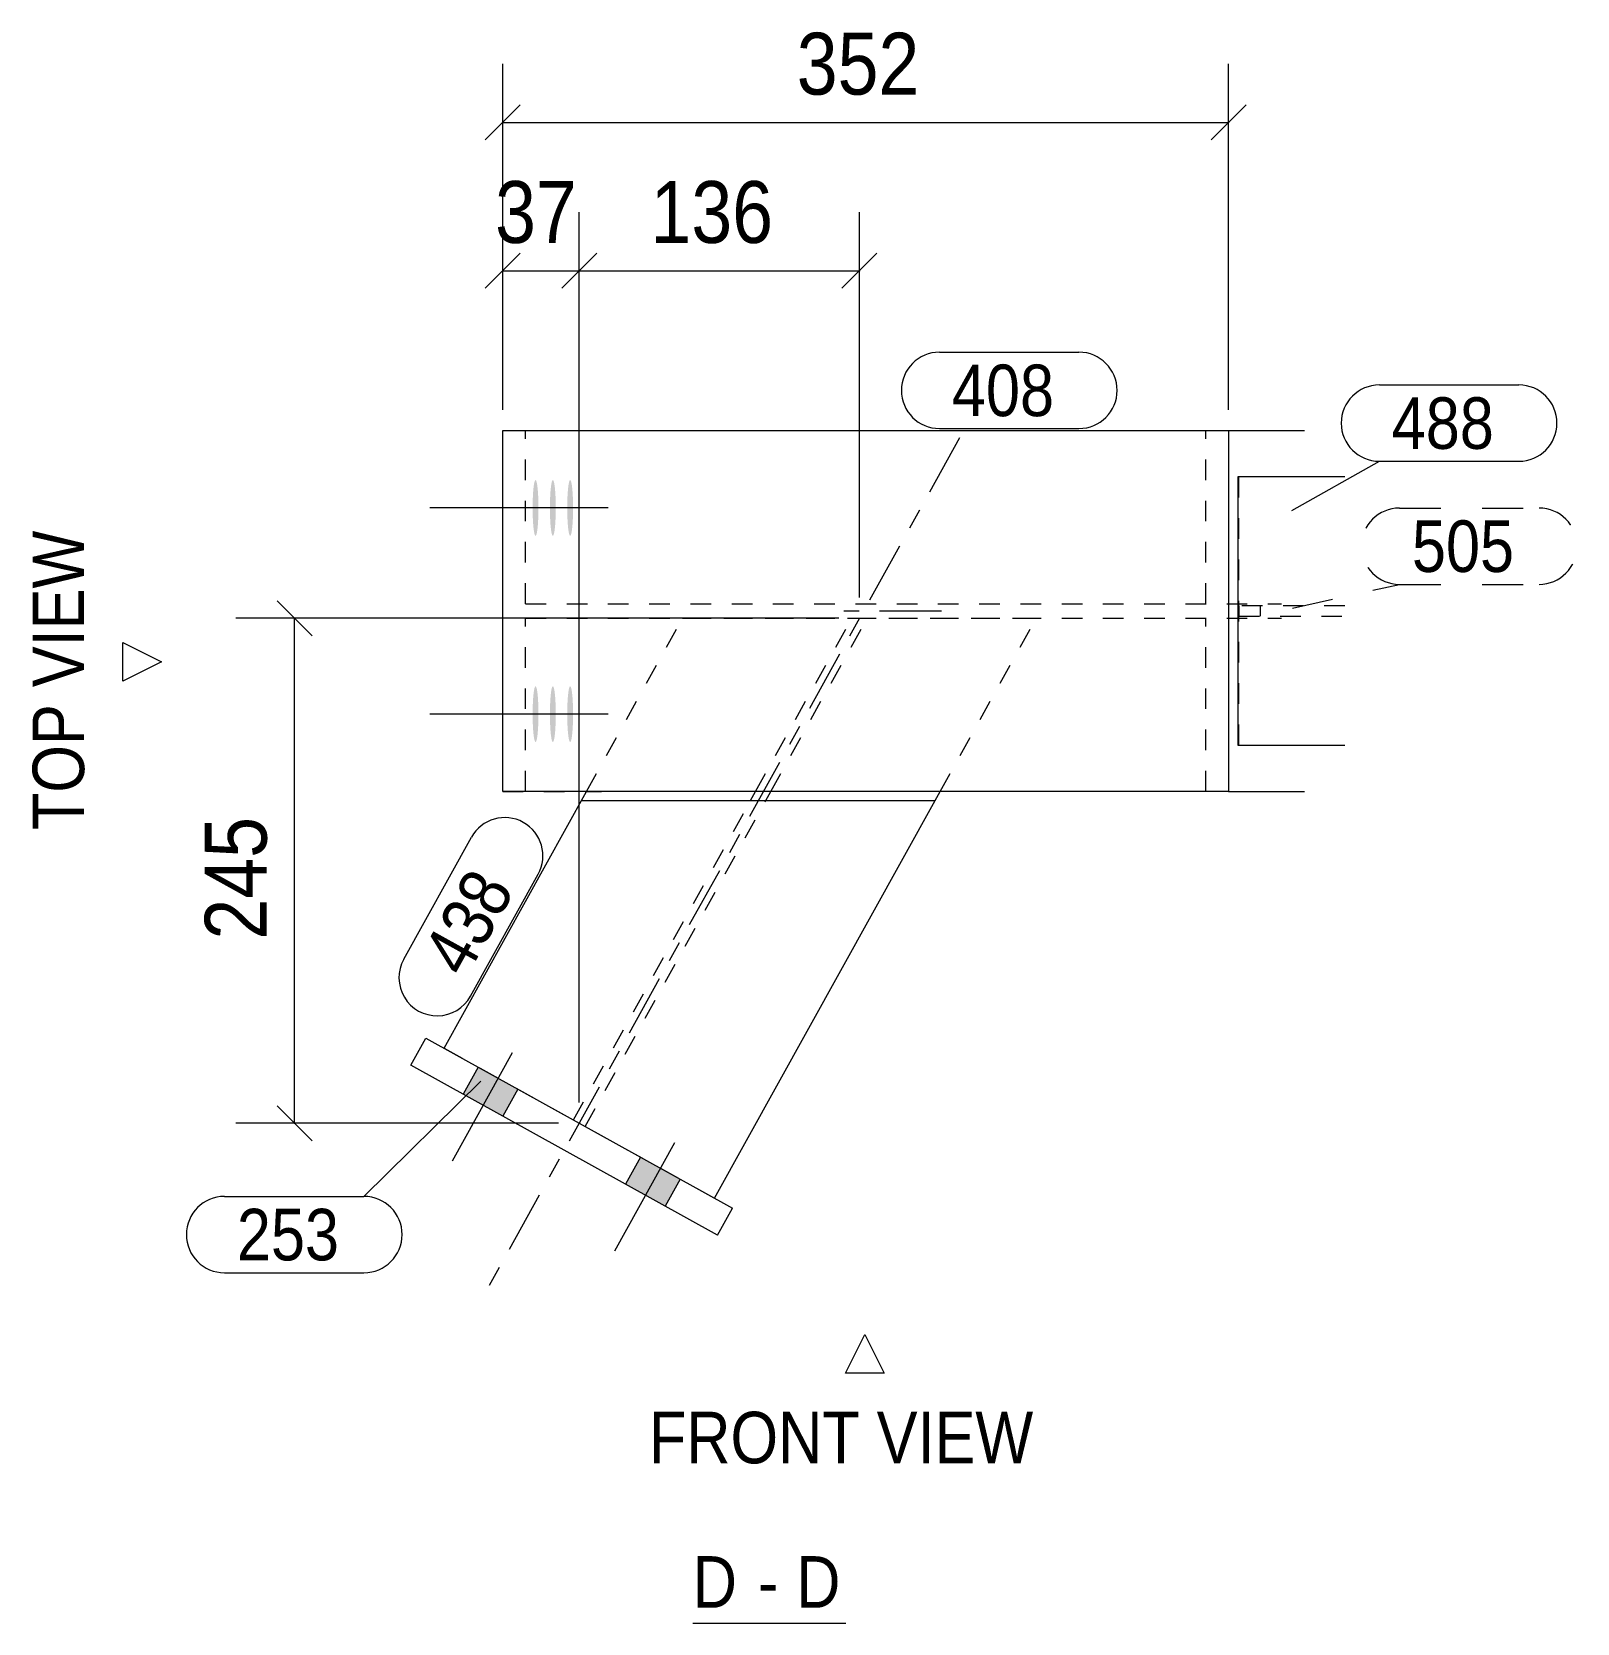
# Model space of a CAD drawing. Header units: millimetres. Extents: x 2 to 579, y 1 to 405.
# Drawn here: x 359.9 to 434.8, y 76.5 to 153.7 of the extents above; entities that cross this region are included whole.
import ezdxf

# ---------------------------------------------------------------- set-up
doc = ezdxf.new("R2010")
doc.units = ezdxf.units.MM
for name, pattern in [('XKITLINE00', [0]), ('XKITLINE01', [4, 1, -1, 1, -1]), ('XKITLINE02', [4, 2, -2]), ('XKITLINE03', [6, 3, -1, 1, -1])]:
    doc.linetypes.add(name, pattern=pattern)
for name, color, linetype, lineweight in [('Bolt', 3, 'Continuous', 0), ('Dimensions', 7, 'Continuous', 0), ('OtherObjectType', 7, 'Continuous', 0), ('Part', 2, 'Continuous', 0), ('PartMark', 7, 'Continuous', 0)]:
    doc.layers.add(name, color=color, linetype=linetype, lineweight=lineweight)
doc.styles.add('ARIAL', font='ARIAL.TTF')

# ---------------------------------------------------------------- blocks, each defined once
blk = doc.blocks.new('*A56')
at = {"layer": 'Bolt'}
for points in [[(384.164, 130.658), (384.165, 130.691), (384.165, 130.724), (384.165, 130.757), (384.165, 130.79), (384.166, 130.823), (384.166, 130.855), (384.167, 130.888), (384.168, 130.92), (384.169, 130.953), (384.17, 130.985), (384.17, 131.016), (384.172, 131.048), (384.173, 131.079), (384.174, 131.11), (384.175, 131.141), (384.177, 131.172), (384.178, 131.202), (384.18, 131.232), (384.181, 131.261), (384.183, 131.29), (384.185, 131.319), (384.186, 131.347), (384.188, 131.375), (384.19, 131.402), (384.192, 131.429), (384.194, 131.455), (384.197, 131.481), (384.199, 131.506), (384.201, 131.531), (384.203, 131.555), (384.206, 131.579), (384.208, 131.602), (384.211, 131.625), (384.214, 131.647), (384.216, 131.668), (384.219, 131.689), (384.222, 131.709), (384.224, 131.728), (384.227, 131.747), (384.23, 131.765), (384.233, 131.783), (384.236, 131.799), (384.239, 131.815), (384.242, 131.83), (384.245, 131.845), (384.249, 131.859), (384.252, 131.872), (384.255, 131.884), (384.258, 131.896), (384.262, 131.906), (384.265, 131.916), (384.268, 131.926), (384.272, 131.934), (384.275, 131.942), (384.278, 131.949), (384.282, 131.955), (384.285, 131.96), (384.289, 131.964), (384.292, 131.968), (384.296, 131.971), (384.299, 131.973), (384.303, 131.974), (384.306, 131.975), (384.309, 131.974), (384.313, 131.973), (384.316, 131.971), (384.32, 131.968), (384.323, 131.964), (384.327, 131.96), (384.33, 131.955), (384.334, 131.949), (384.337, 131.942), (384.34, 131.934), (384.344, 131.926), (384.347, 131.916), (384.35, 131.906), (384.354, 131.896), (384.357, 131.884), (384.36, 131.872), (384.363, 131.859), (384.367, 131.845), (384.37, 131.83), (384.373, 131.815), (384.376, 131.799), (384.379, 131.783), (384.382, 131.765), (384.385, 131.747), (384.388, 131.728), (384.39, 131.709), (384.393, 131.689), (384.396, 131.668), (384.398, 131.647), (384.401, 131.625), (384.404, 131.602), (384.406, 131.579), (384.409, 131.555), (384.411, 131.531), (384.413, 131.506), (384.415, 131.481), (384.418, 131.455), (384.42, 131.429), (384.422, 131.402), (384.424, 131.375), (384.426, 131.347), (384.427, 131.319), (384.429, 131.29), (384.431, 131.261), (384.432, 131.232), (384.434, 131.202), (384.435, 131.172), (384.437, 131.141), (384.438, 131.11), (384.439, 131.079), (384.44, 131.048), (384.442, 131.016), (384.442, 130.985), (384.443, 130.953), (384.444, 130.92), (384.445, 130.888), (384.446, 130.855), (384.446, 130.823), (384.447, 130.79), (384.447, 130.757), (384.447, 130.724), (384.447, 130.691), (384.448, 130.658), (384.448, 130.625), (384.448, 130.591), (384.447, 130.558), (384.447, 130.525), (384.447, 130.492), (384.447, 130.459), (384.446, 130.427), (384.446, 130.394), (384.445, 130.361), (384.444, 130.329), (384.443, 130.297), (384.442, 130.265), (384.442, 130.233), (384.44, 130.201), (384.439, 130.17), (384.438, 130.139), (384.437, 130.108), (384.435, 130.078), (384.434, 130.047), (384.432, 130.018), (384.431, 129.988), (384.429, 129.959), (384.427, 129.931), (384.426, 129.902), (384.424, 129.875), (384.422, 129.847), (384.42, 129.82), (384.418, 129.794), (384.415, 129.768), (384.413, 129.743), (384.411, 129.718), (384.409, 129.694), (384.406, 129.67), (384.404, 129.647), (384.401, 129.624), (384.398, 129.602), (384.396, 129.581), (384.393, 129.56), (384.39, 129.54), (384.388, 129.521), (384.385, 129.502), (384.382, 129.484), (384.379, 129.467), (384.376, 129.45), (384.373, 129.434), (384.37, 129.419), (384.367, 129.404), (384.363, 129.39), (384.36, 129.377), (384.357, 129.365), (384.354, 129.354), (384.35, 129.343), (384.347, 129.333), (384.344, 129.323), (384.34, 129.315), (384.337, 129.307), (384.334, 129.301), (384.33, 129.294), (384.327, 129.289), (384.323, 129.285), (384.32, 129.281), (384.316, 129.278), (384.313, 129.276), (384.309, 129.275), (384.306, 129.275), (384.303, 129.275), (384.299, 129.276), (384.296, 129.278), (384.292, 129.281), (384.289, 129.285), (384.285, 129.289), (384.282, 129.294), (384.278, 129.301), (384.275, 129.307), (384.272, 129.315), (384.268, 129.323), (384.265, 129.333), (384.262, 129.343), (384.258, 129.354), (384.255, 129.365), (384.252, 129.377), (384.249, 129.39), (384.245, 129.404), (384.242, 129.419), (384.239, 129.434), (384.236, 129.45), (384.233, 129.467), (384.23, 129.484), (384.227, 129.502), (384.224, 129.521), (384.222, 129.54), (384.219, 129.56), (384.216, 129.581), (384.214, 129.602), (384.211, 129.624), (384.208, 129.647), (384.206, 129.67), (384.203, 129.694), (384.201, 129.718), (384.199, 129.743), (384.197, 129.768), (384.194, 129.794), (384.192, 129.82), (384.19, 129.847), (384.188, 129.875), (384.186, 129.902), (384.185, 129.931), (384.183, 129.959), (384.181, 129.988), (384.18, 130.018), (384.178, 130.047), (384.177, 130.078), (384.175, 130.108), (384.174, 130.139), (384.173, 130.17), (384.172, 130.201), (384.17, 130.233), (384.17, 130.265), (384.169, 130.297), (384.168, 130.329), (384.167, 130.361), (384.166, 130.394), (384.166, 130.427), (384.165, 130.459), (384.165, 130.492), (384.165, 130.525), (384.165, 130.558), (384.164, 130.591), (384.164, 130.625)], [(385.004, 130.658), (385.004, 130.691), (385.004, 130.724), (385.004, 130.757), (385.005, 130.79), (385.005, 130.823), (385.006, 130.855), (385.006, 130.888), (385.007, 130.92), (385.008, 130.953), (385.009, 130.985), (385.01, 131.016), (385.011, 131.048), (385.012, 131.079), (385.013, 131.11), (385.014, 131.141), (385.016, 131.172), (385.017, 131.202), (385.019, 131.232), (385.02, 131.261), (385.022, 131.29), (385.024, 131.319), (385.026, 131.347), (385.027, 131.375), (385.029, 131.402), (385.031, 131.429), (385.034, 131.455), (385.036, 131.481), (385.038, 131.506), (385.04, 131.531), (385.043, 131.555), (385.045, 131.579), (385.048, 131.602), (385.05, 131.625), (385.053, 131.647), (385.055, 131.668), (385.058, 131.689), (385.061, 131.709), (385.064, 131.728), (385.066, 131.747), (385.069, 131.765), (385.072, 131.783), (385.075, 131.799), (385.078, 131.815), (385.081, 131.83), (385.085, 131.845), (385.088, 131.859), (385.091, 131.872), (385.094, 131.884), (385.097, 131.896), (385.101, 131.906), (385.104, 131.916), (385.107, 131.926), (385.111, 131.934), (385.114, 131.942), (385.118, 131.949), (385.121, 131.955), (385.124, 131.96), (385.128, 131.964), (385.131, 131.968), (385.135, 131.971), (385.138, 131.973), (385.142, 131.974), (385.145, 131.975), (385.149, 131.974), (385.152, 131.973), (385.156, 131.971), (385.159, 131.968), (385.162, 131.964), (385.166, 131.96), (385.169, 131.955), (385.173, 131.949), (385.176, 131.942), (385.18, 131.934), (385.183, 131.926), (385.186, 131.916), (385.19, 131.906), (385.193, 131.896), (385.196, 131.884), (385.199, 131.872), (385.203, 131.859), (385.206, 131.845), (385.209, 131.83), (385.212, 131.815), (385.215, 131.799), (385.218, 131.783), (385.221, 131.765), (385.224, 131.747), (385.227, 131.728), (385.23, 131.709), (385.232, 131.689), (385.235, 131.668), (385.238, 131.647), (385.24, 131.625), (385.243, 131.602), (385.245, 131.579), (385.248, 131.555), (385.25, 131.531), (385.252, 131.506), (385.255, 131.481), (385.257, 131.455), (385.259, 131.429), (385.261, 131.402), (385.263, 131.375), (385.265, 131.347), (385.267, 131.319), (385.268, 131.29), (385.27, 131.261), (385.272, 131.232), (385.273, 131.202), (385.275, 131.172), (385.276, 131.141), (385.277, 131.11), (385.278, 131.079), (385.28, 131.048), (385.281, 131.016), (385.282, 130.985), (385.283, 130.953), (385.283, 130.92), (385.284, 130.888), (385.285, 130.855), (385.285, 130.823), (385.286, 130.79), (385.286, 130.757), (385.286, 130.724), (385.287, 130.691), (385.287, 130.658), (385.287, 130.625), (385.287, 130.591), (385.287, 130.558), (385.286, 130.525), (385.286, 130.492), (385.286, 130.459), (385.285, 130.427), (385.285, 130.394), (385.284, 130.361), (385.283, 130.329), (385.283, 130.297), (385.282, 130.265), (385.281, 130.233), (385.28, 130.201), (385.278, 130.17), (385.277, 130.139), (385.276, 130.108), (385.275, 130.078), (385.273, 130.047), (385.272, 130.018), (385.27, 129.988), (385.268, 129.959), (385.267, 129.931), (385.265, 129.902), (385.263, 129.875), (385.261, 129.847), (385.259, 129.82), (385.257, 129.794), (385.255, 129.768), (385.252, 129.743), (385.25, 129.718), (385.248, 129.694), (385.245, 129.67), (385.243, 129.647), (385.24, 129.624), (385.238, 129.602), (385.235, 129.581), (385.232, 129.56), (385.23, 129.54), (385.227, 129.521), (385.224, 129.502), (385.221, 129.484), (385.218, 129.467), (385.215, 129.45), (385.212, 129.434), (385.209, 129.419), (385.206, 129.404), (385.203, 129.39), (385.199, 129.377), (385.196, 129.365), (385.193, 129.354), (385.19, 129.343), (385.186, 129.333), (385.183, 129.323), (385.18, 129.315), (385.176, 129.307), (385.173, 129.301), (385.169, 129.294), (385.166, 129.289), (385.162, 129.285), (385.159, 129.281), (385.156, 129.278), (385.152, 129.276), (385.149, 129.275), (385.145, 129.275), (385.142, 129.275), (385.138, 129.276), (385.135, 129.278), (385.131, 129.281), (385.128, 129.285), (385.124, 129.289), (385.121, 129.294), (385.118, 129.301), (385.114, 129.307), (385.111, 129.315), (385.107, 129.323), (385.104, 129.333), (385.101, 129.343), (385.097, 129.354), (385.094, 129.365), (385.091, 129.377), (385.088, 129.39), (385.085, 129.404), (385.081, 129.419), (385.078, 129.434), (385.075, 129.45), (385.072, 129.467), (385.069, 129.484), (385.066, 129.502), (385.064, 129.521), (385.061, 129.54), (385.058, 129.56), (385.055, 129.581), (385.053, 129.602), (385.05, 129.624), (385.048, 129.647), (385.045, 129.67), (385.043, 129.694), (385.04, 129.718), (385.038, 129.743), (385.036, 129.768), (385.034, 129.794), (385.031, 129.82), (385.029, 129.847), (385.027, 129.875), (385.026, 129.902), (385.024, 129.931), (385.022, 129.959), (385.02, 129.988), (385.019, 130.018), (385.017, 130.047), (385.016, 130.078), (385.014, 130.108), (385.013, 130.139), (385.012, 130.17), (385.011, 130.201), (385.01, 130.233), (385.009, 130.265), (385.008, 130.297), (385.007, 130.329), (385.006, 130.361), (385.006, 130.394), (385.005, 130.427), (385.005, 130.459), (385.004, 130.492), (385.004, 130.525), (385.004, 130.558), (385.004, 130.591), (385.004, 130.625)], [(385.843, 130.658), (385.843, 130.691), (385.843, 130.724), (385.843, 130.757), (385.844, 130.79), (385.844, 130.823), (385.845, 130.855), (385.845, 130.888), (385.846, 130.92), (385.847, 130.953), (385.848, 130.985), (385.849, 131.016), (385.85, 131.048), (385.851, 131.079), (385.852, 131.11), (385.853, 131.141), (385.855, 131.172), (385.856, 131.202), (385.858, 131.232), (385.859, 131.261), (385.861, 131.29), (385.863, 131.319), (385.865, 131.347), (385.867, 131.375), (385.869, 131.402), (385.871, 131.429), (385.873, 131.455), (385.875, 131.481), (385.877, 131.506), (385.879, 131.531), (385.882, 131.555), (385.884, 131.579), (385.887, 131.602), (385.889, 131.625), (385.892, 131.647), (385.894, 131.668), (385.897, 131.689), (385.9, 131.709), (385.903, 131.728), (385.906, 131.747), (385.909, 131.765), (385.912, 131.783), (385.915, 131.799), (385.918, 131.815), (385.921, 131.83), (385.924, 131.845), (385.927, 131.859), (385.93, 131.872), (385.933, 131.884), (385.937, 131.896), (385.94, 131.906), (385.943, 131.916), (385.947, 131.926), (385.95, 131.934), (385.953, 131.942), (385.957, 131.949), (385.96, 131.955), (385.964, 131.96), (385.967, 131.964), (385.97, 131.968), (385.974, 131.971), (385.977, 131.973), (385.981, 131.974), (385.984, 131.975), (385.988, 131.974), (385.991, 131.973), (385.995, 131.971), (385.998, 131.968), (386.002, 131.964), (386.005, 131.96), (386.009, 131.955), (386.012, 131.949), (386.015, 131.942), (386.019, 131.934), (386.022, 131.926), (386.025, 131.916), (386.029, 131.906), (386.032, 131.896), (386.035, 131.884), (386.039, 131.872), (386.042, 131.859), (386.045, 131.845), (386.048, 131.83), (386.051, 131.815), (386.054, 131.799), (386.057, 131.783), (386.06, 131.765), (386.063, 131.747), (386.066, 131.728), (386.069, 131.709), (386.071, 131.689), (386.074, 131.668), (386.077, 131.647), (386.079, 131.625), (386.082, 131.602), (386.084, 131.579), (386.087, 131.555), (386.089, 131.531), (386.092, 131.506), (386.094, 131.481), (386.096, 131.455), (386.098, 131.429), (386.1, 131.402), (386.102, 131.375), (386.104, 131.347), (386.106, 131.319), (386.108, 131.29), (386.109, 131.261), (386.111, 131.232), (386.112, 131.202), (386.114, 131.172), (386.115, 131.141), (386.116, 131.11), (386.118, 131.079), (386.119, 131.048), (386.12, 131.016), (386.121, 130.985), (386.122, 130.953), (386.122, 130.92), (386.123, 130.888), (386.124, 130.855), (386.124, 130.823), (386.125, 130.79), (386.125, 130.757), (386.126, 130.724), (386.126, 130.691), (386.126, 130.658), (386.126, 130.625), (386.126, 130.591), (386.126, 130.558), (386.126, 130.525), (386.125, 130.492), (386.125, 130.459), (386.124, 130.427), (386.124, 130.394), (386.123, 130.361), (386.122, 130.329), (386.122, 130.297), (386.121, 130.265), (386.12, 130.233), (386.119, 130.201), (386.118, 130.17), (386.116, 130.139), (386.115, 130.108), (386.114, 130.078), (386.112, 130.047), (386.111, 130.018), (386.109, 129.988), (386.108, 129.959), (386.106, 129.931), (386.104, 129.902), (386.102, 129.875), (386.1, 129.847), (386.098, 129.82), (386.096, 129.794), (386.094, 129.768), (386.092, 129.743), (386.089, 129.718), (386.087, 129.694), (386.084, 129.67), (386.082, 129.647), (386.079, 129.624), (386.077, 129.602), (386.074, 129.581), (386.071, 129.56), (386.069, 129.54), (386.066, 129.521), (386.063, 129.502), (386.06, 129.484), (386.057, 129.467), (386.054, 129.45), (386.051, 129.434), (386.048, 129.419), (386.045, 129.404), (386.042, 129.39), (386.039, 129.377), (386.035, 129.365), (386.032, 129.354), (386.029, 129.343), (386.025, 129.333), (386.022, 129.323), (386.019, 129.315), (386.015, 129.307), (386.012, 129.301), (386.009, 129.294), (386.005, 129.289), (386.002, 129.285), (385.998, 129.281), (385.995, 129.278), (385.991, 129.276), (385.988, 129.275), (385.984, 129.275), (385.981, 129.275), (385.977, 129.276), (385.974, 129.278), (385.97, 129.281), (385.967, 129.285), (385.964, 129.289), (385.96, 129.294), (385.957, 129.301), (385.953, 129.307), (385.95, 129.315), (385.947, 129.323), (385.943, 129.333), (385.94, 129.343), (385.937, 129.354), (385.933, 129.365), (385.93, 129.377), (385.927, 129.39), (385.924, 129.404), (385.921, 129.419), (385.918, 129.434), (385.915, 129.45), (385.912, 129.467), (385.909, 129.484), (385.906, 129.502), (385.903, 129.521), (385.9, 129.54), (385.897, 129.56), (385.894, 129.581), (385.892, 129.602), (385.889, 129.624), (385.887, 129.647), (385.884, 129.67), (385.882, 129.694), (385.879, 129.718), (385.877, 129.743), (385.875, 129.768), (385.873, 129.794), (385.871, 129.82), (385.869, 129.847), (385.867, 129.875), (385.865, 129.902), (385.863, 129.931), (385.861, 129.959), (385.859, 129.988), (385.858, 130.018), (385.856, 130.047), (385.855, 130.078), (385.853, 130.108), (385.852, 130.139), (385.851, 130.17), (385.85, 130.201), (385.849, 130.233), (385.848, 130.265), (385.847, 130.297), (385.846, 130.329), (385.845, 130.361), (385.845, 130.394), (385.844, 130.427), (385.844, 130.459), (385.843, 130.492), (385.843, 130.525), (385.843, 130.558), (385.843, 130.591), (385.843, 130.625)], [(384.164, 120.658), (384.165, 120.691), (384.165, 120.724), (384.165, 120.757), (384.165, 120.79), (384.166, 120.823), (384.166, 120.855), (384.167, 120.888), (384.168, 120.92), (384.169, 120.953), (384.17, 120.985), (384.17, 121.016), (384.172, 121.048), (384.173, 121.079), (384.174, 121.11), (384.175, 121.141), (384.177, 121.172), (384.178, 121.202), (384.18, 121.232), (384.181, 121.261), (384.183, 121.29), (384.185, 121.319), (384.186, 121.347), (384.188, 121.375), (384.19, 121.402), (384.192, 121.429), (384.194, 121.455), (384.197, 121.481), (384.199, 121.506), (384.201, 121.531), (384.203, 121.555), (384.206, 121.579), (384.208, 121.602), (384.211, 121.625), (384.214, 121.647), (384.216, 121.668), (384.219, 121.689), (384.222, 121.709), (384.224, 121.728), (384.227, 121.747), (384.23, 121.765), (384.233, 121.783), (384.236, 121.799), (384.239, 121.815), (384.242, 121.83), (384.245, 121.845), (384.249, 121.859), (384.252, 121.872), (384.255, 121.884), (384.258, 121.896), (384.262, 121.906), (384.265, 121.916), (384.268, 121.926), (384.272, 121.934), (384.275, 121.942), (384.278, 121.949), (384.282, 121.955), (384.285, 121.96), (384.289, 121.964), (384.292, 121.968), (384.296, 121.971), (384.299, 121.973), (384.303, 121.974), (384.306, 121.975), (384.309, 121.974), (384.313, 121.973), (384.316, 121.971), (384.32, 121.968), (384.323, 121.964), (384.327, 121.96), (384.33, 121.955), (384.334, 121.949), (384.337, 121.942), (384.34, 121.934), (384.344, 121.926), (384.347, 121.916), (384.35, 121.906), (384.354, 121.896), (384.357, 121.884), (384.36, 121.872), (384.363, 121.859), (384.367, 121.845), (384.37, 121.83), (384.373, 121.815), (384.376, 121.799), (384.379, 121.783), (384.382, 121.765), (384.385, 121.747), (384.388, 121.728), (384.39, 121.709), (384.393, 121.689), (384.396, 121.668), (384.398, 121.647), (384.401, 121.625), (384.404, 121.602), (384.406, 121.579), (384.409, 121.555), (384.411, 121.531), (384.413, 121.506), (384.415, 121.481), (384.418, 121.455), (384.42, 121.429), (384.422, 121.402), (384.424, 121.375), (384.426, 121.347), (384.427, 121.319), (384.429, 121.29), (384.431, 121.261), (384.432, 121.232), (384.434, 121.202), (384.435, 121.172), (384.437, 121.141), (384.438, 121.11), (384.439, 121.079), (384.44, 121.048), (384.442, 121.016), (384.442, 120.985), (384.443, 120.953), (384.444, 120.92), (384.445, 120.888), (384.446, 120.855), (384.446, 120.823), (384.447, 120.79), (384.447, 120.757), (384.447, 120.724), (384.447, 120.691), (384.448, 120.658), (384.448, 120.625), (384.448, 120.591), (384.447, 120.558), (384.447, 120.525), (384.447, 120.492), (384.447, 120.459), (384.446, 120.427), (384.446, 120.394), (384.445, 120.361), (384.444, 120.329), (384.443, 120.297), (384.442, 120.265), (384.442, 120.233), (384.44, 120.201), (384.439, 120.17), (384.438, 120.139), (384.437, 120.108), (384.435, 120.078), (384.434, 120.047), (384.432, 120.018), (384.431, 119.988), (384.429, 119.959), (384.427, 119.931), (384.426, 119.902), (384.424, 119.875), (384.422, 119.847), (384.42, 119.82), (384.418, 119.794), (384.415, 119.768), (384.413, 119.743), (384.411, 119.718), (384.409, 119.694), (384.406, 119.67), (384.404, 119.647), (384.401, 119.624), (384.398, 119.602), (384.396, 119.581), (384.393, 119.56), (384.39, 119.54), (384.388, 119.521), (384.385, 119.502), (384.382, 119.484), (384.379, 119.467), (384.376, 119.45), (384.373, 119.434), (384.37, 119.419), (384.367, 119.404), (384.363, 119.39), (384.36, 119.377), (384.357, 119.365), (384.354, 119.354), (384.35, 119.343), (384.347, 119.333), (384.344, 119.323), (384.34, 119.315), (384.337, 119.307), (384.334, 119.301), (384.33, 119.294), (384.327, 119.289), (384.323, 119.285), (384.32, 119.281), (384.316, 119.278), (384.313, 119.276), (384.309, 119.275), (384.306, 119.275), (384.303, 119.275), (384.299, 119.276), (384.296, 119.278), (384.292, 119.281), (384.289, 119.285), (384.285, 119.289), (384.282, 119.294), (384.278, 119.301), (384.275, 119.307), (384.272, 119.315), (384.268, 119.323), (384.265, 119.333), (384.262, 119.343), (384.258, 119.354), (384.255, 119.365), (384.252, 119.377), (384.249, 119.39), (384.245, 119.404), (384.242, 119.419), (384.239, 119.434), (384.236, 119.45), (384.233, 119.467), (384.23, 119.484), (384.227, 119.502), (384.224, 119.521), (384.222, 119.54), (384.219, 119.56), (384.216, 119.581), (384.214, 119.602), (384.211, 119.624), (384.208, 119.647), (384.206, 119.67), (384.203, 119.694), (384.201, 119.718), (384.199, 119.743), (384.197, 119.768), (384.194, 119.794), (384.192, 119.82), (384.19, 119.847), (384.188, 119.875), (384.186, 119.902), (384.185, 119.931), (384.183, 119.959), (384.181, 119.988), (384.18, 120.018), (384.178, 120.047), (384.177, 120.078), (384.175, 120.108), (384.174, 120.139), (384.173, 120.17), (384.172, 120.201), (384.17, 120.233), (384.17, 120.265), (384.169, 120.297), (384.168, 120.329), (384.167, 120.361), (384.166, 120.394), (384.166, 120.427), (384.165, 120.459), (384.165, 120.492), (384.165, 120.525), (384.165, 120.558), (384.164, 120.591), (384.164, 120.625)], [(385.004, 120.658), (385.004, 120.691), (385.004, 120.724), (385.004, 120.757), (385.005, 120.79), (385.005, 120.823), (385.006, 120.855), (385.006, 120.888), (385.007, 120.92), (385.008, 120.953), (385.009, 120.985), (385.01, 121.016), (385.011, 121.048), (385.012, 121.079), (385.013, 121.11), (385.014, 121.141), (385.016, 121.172), (385.017, 121.202), (385.019, 121.232), (385.02, 121.261), (385.022, 121.29), (385.024, 121.319), (385.026, 121.347), (385.027, 121.375), (385.029, 121.402), (385.031, 121.429), (385.034, 121.455), (385.036, 121.481), (385.038, 121.506), (385.04, 121.531), (385.043, 121.555), (385.045, 121.579), (385.048, 121.602), (385.05, 121.625), (385.053, 121.647), (385.055, 121.668), (385.058, 121.689), (385.061, 121.709), (385.064, 121.728), (385.066, 121.747), (385.069, 121.765), (385.072, 121.783), (385.075, 121.799), (385.078, 121.815), (385.081, 121.83), (385.085, 121.845), (385.088, 121.859), (385.091, 121.872), (385.094, 121.884), (385.097, 121.896), (385.101, 121.906), (385.104, 121.916), (385.107, 121.926), (385.111, 121.934), (385.114, 121.942), (385.118, 121.949), (385.121, 121.955), (385.124, 121.96), (385.128, 121.964), (385.131, 121.968), (385.135, 121.971), (385.138, 121.973), (385.142, 121.974), (385.145, 121.975), (385.149, 121.974), (385.152, 121.973), (385.156, 121.971), (385.159, 121.968), (385.162, 121.964), (385.166, 121.96), (385.169, 121.955), (385.173, 121.949), (385.176, 121.942), (385.18, 121.934), (385.183, 121.926), (385.186, 121.916), (385.19, 121.906), (385.193, 121.896), (385.196, 121.884), (385.199, 121.872), (385.203, 121.859), (385.206, 121.845), (385.209, 121.83), (385.212, 121.815), (385.215, 121.799), (385.218, 121.783), (385.221, 121.765), (385.224, 121.747), (385.227, 121.728), (385.23, 121.709), (385.232, 121.689), (385.235, 121.668), (385.238, 121.647), (385.24, 121.625), (385.243, 121.602), (385.245, 121.579), (385.248, 121.555), (385.25, 121.531), (385.252, 121.506), (385.255, 121.481), (385.257, 121.455), (385.259, 121.429), (385.261, 121.402), (385.263, 121.375), (385.265, 121.347), (385.267, 121.319), (385.268, 121.29), (385.27, 121.261), (385.272, 121.232), (385.273, 121.202), (385.275, 121.172), (385.276, 121.141), (385.277, 121.11), (385.278, 121.079), (385.28, 121.048), (385.281, 121.016), (385.282, 120.985), (385.283, 120.953), (385.283, 120.92), (385.284, 120.888), (385.285, 120.855), (385.285, 120.823), (385.286, 120.79), (385.286, 120.757), (385.286, 120.724), (385.287, 120.691), (385.287, 120.658), (385.287, 120.625), (385.287, 120.591), (385.287, 120.558), (385.286, 120.525), (385.286, 120.492), (385.286, 120.459), (385.285, 120.427), (385.285, 120.394), (385.284, 120.361), (385.283, 120.329), (385.283, 120.297), (385.282, 120.265), (385.281, 120.233), (385.28, 120.201), (385.278, 120.17), (385.277, 120.139), (385.276, 120.108), (385.275, 120.078), (385.273, 120.047), (385.272, 120.018), (385.27, 119.988), (385.268, 119.959), (385.267, 119.931), (385.265, 119.902), (385.263, 119.875), (385.261, 119.847), (385.259, 119.82), (385.257, 119.794), (385.255, 119.768), (385.252, 119.743), (385.25, 119.718), (385.248, 119.694), (385.245, 119.67), (385.243, 119.647), (385.24, 119.624), (385.238, 119.602), (385.235, 119.581), (385.232, 119.56), (385.23, 119.54), (385.227, 119.521), (385.224, 119.502), (385.221, 119.484), (385.218, 119.467), (385.215, 119.45), (385.212, 119.434), (385.209, 119.419), (385.206, 119.404), (385.203, 119.39), (385.199, 119.377), (385.196, 119.365), (385.193, 119.354), (385.19, 119.343), (385.186, 119.333), (385.183, 119.323), (385.18, 119.315), (385.176, 119.307), (385.173, 119.301), (385.169, 119.294), (385.166, 119.289), (385.162, 119.285), (385.159, 119.281), (385.156, 119.278), (385.152, 119.276), (385.149, 119.275), (385.145, 119.275), (385.142, 119.275), (385.138, 119.276), (385.135, 119.278), (385.131, 119.281), (385.128, 119.285), (385.124, 119.289), (385.121, 119.294), (385.118, 119.301), (385.114, 119.307), (385.111, 119.315), (385.107, 119.323), (385.104, 119.333), (385.101, 119.343), (385.097, 119.354), (385.094, 119.365), (385.091, 119.377), (385.088, 119.39), (385.085, 119.404), (385.081, 119.419), (385.078, 119.434), (385.075, 119.45), (385.072, 119.467), (385.069, 119.484), (385.066, 119.502), (385.064, 119.521), (385.061, 119.54), (385.058, 119.56), (385.055, 119.581), (385.053, 119.602), (385.05, 119.624), (385.048, 119.647), (385.045, 119.67), (385.043, 119.694), (385.04, 119.718), (385.038, 119.743), (385.036, 119.768), (385.034, 119.794), (385.031, 119.82), (385.029, 119.847), (385.027, 119.875), (385.026, 119.902), (385.024, 119.931), (385.022, 119.959), (385.02, 119.988), (385.019, 120.018), (385.017, 120.047), (385.016, 120.078), (385.014, 120.108), (385.013, 120.139), (385.012, 120.17), (385.011, 120.201), (385.01, 120.233), (385.009, 120.265), (385.008, 120.297), (385.007, 120.329), (385.006, 120.361), (385.006, 120.394), (385.005, 120.427), (385.005, 120.459), (385.004, 120.492), (385.004, 120.525), (385.004, 120.558), (385.004, 120.591), (385.004, 120.625)], [(385.843, 120.658), (385.843, 120.691), (385.843, 120.724), (385.843, 120.757), (385.844, 120.79), (385.844, 120.823), (385.845, 120.855), (385.845, 120.888), (385.846, 120.92), (385.847, 120.953), (385.848, 120.985), (385.849, 121.016), (385.85, 121.048), (385.851, 121.079), (385.852, 121.11), (385.853, 121.141), (385.855, 121.172), (385.856, 121.202), (385.858, 121.232), (385.859, 121.261), (385.861, 121.29), (385.863, 121.319), (385.865, 121.347), (385.867, 121.375), (385.869, 121.402), (385.871, 121.429), (385.873, 121.455), (385.875, 121.481), (385.877, 121.506), (385.879, 121.531), (385.882, 121.555), (385.884, 121.579), (385.887, 121.602), (385.889, 121.625), (385.892, 121.647), (385.894, 121.668), (385.897, 121.689), (385.9, 121.709), (385.903, 121.728), (385.906, 121.747), (385.909, 121.765), (385.912, 121.783), (385.915, 121.799), (385.918, 121.815), (385.921, 121.83), (385.924, 121.845), (385.927, 121.859), (385.93, 121.872), (385.933, 121.884), (385.937, 121.896), (385.94, 121.906), (385.943, 121.916), (385.947, 121.926), (385.95, 121.934), (385.953, 121.942), (385.957, 121.949), (385.96, 121.955), (385.964, 121.96), (385.967, 121.964), (385.97, 121.968), (385.974, 121.971), (385.977, 121.973), (385.981, 121.974), (385.984, 121.975), (385.988, 121.974), (385.991, 121.973), (385.995, 121.971), (385.998, 121.968), (386.002, 121.964), (386.005, 121.96), (386.009, 121.955), (386.012, 121.949), (386.015, 121.942), (386.019, 121.934), (386.022, 121.926), (386.025, 121.916), (386.029, 121.906), (386.032, 121.896), (386.035, 121.884), (386.039, 121.872), (386.042, 121.859), (386.045, 121.845), (386.048, 121.83), (386.051, 121.815), (386.054, 121.799), (386.057, 121.783), (386.06, 121.765), (386.063, 121.747), (386.066, 121.728), (386.069, 121.709), (386.071, 121.689), (386.074, 121.668), (386.077, 121.647), (386.079, 121.625), (386.082, 121.602), (386.084, 121.579), (386.087, 121.555), (386.089, 121.531), (386.092, 121.506), (386.094, 121.481), (386.096, 121.455), (386.098, 121.429), (386.1, 121.402), (386.102, 121.375), (386.104, 121.347), (386.106, 121.319), (386.108, 121.29), (386.109, 121.261), (386.111, 121.232), (386.112, 121.202), (386.114, 121.172), (386.115, 121.141), (386.116, 121.11), (386.118, 121.079), (386.119, 121.048), (386.12, 121.016), (386.121, 120.985), (386.122, 120.953), (386.122, 120.92), (386.123, 120.888), (386.124, 120.855), (386.124, 120.823), (386.125, 120.79), (386.125, 120.757), (386.126, 120.724), (386.126, 120.691), (386.126, 120.658), (386.126, 120.625), (386.126, 120.591), (386.126, 120.558), (386.126, 120.525), (386.125, 120.492), (386.125, 120.459), (386.124, 120.427), (386.124, 120.394), (386.123, 120.361), (386.122, 120.329), (386.122, 120.297), (386.121, 120.265), (386.12, 120.233), (386.119, 120.201), (386.118, 120.17), (386.116, 120.139), (386.115, 120.108), (386.114, 120.078), (386.112, 120.047), (386.111, 120.018), (386.109, 119.988), (386.108, 119.959), (386.106, 119.931), (386.104, 119.902), (386.102, 119.875), (386.1, 119.847), (386.098, 119.82), (386.096, 119.794), (386.094, 119.768), (386.092, 119.743), (386.089, 119.718), (386.087, 119.694), (386.084, 119.67), (386.082, 119.647), (386.079, 119.624), (386.077, 119.602), (386.074, 119.581), (386.071, 119.56), (386.069, 119.54), (386.066, 119.521), (386.063, 119.502), (386.06, 119.484), (386.057, 119.467), (386.054, 119.45), (386.051, 119.434), (386.048, 119.419), (386.045, 119.404), (386.042, 119.39), (386.039, 119.377), (386.035, 119.365), (386.032, 119.354), (386.029, 119.343), (386.025, 119.333), (386.022, 119.323), (386.019, 119.315), (386.015, 119.307), (386.012, 119.301), (386.009, 119.294), (386.005, 119.289), (386.002, 119.285), (385.998, 119.281), (385.995, 119.278), (385.991, 119.276), (385.988, 119.275), (385.984, 119.275), (385.981, 119.275), (385.977, 119.276), (385.974, 119.278), (385.97, 119.281), (385.967, 119.285), (385.964, 119.289), (385.96, 119.294), (385.957, 119.301), (385.953, 119.307), (385.95, 119.315), (385.947, 119.323), (385.943, 119.333), (385.94, 119.343), (385.937, 119.354), (385.933, 119.365), (385.93, 119.377), (385.927, 119.39), (385.924, 119.404), (385.921, 119.419), (385.918, 119.434), (385.915, 119.45), (385.912, 119.467), (385.909, 119.484), (385.906, 119.502), (385.903, 119.521), (385.9, 119.54), (385.897, 119.56), (385.894, 119.581), (385.892, 119.602), (385.889, 119.624), (385.887, 119.647), (385.884, 119.67), (385.882, 119.694), (385.879, 119.718), (385.877, 119.743), (385.875, 119.768), (385.873, 119.794), (385.871, 119.82), (385.869, 119.847), (385.867, 119.875), (385.865, 119.902), (385.863, 119.931), (385.861, 119.959), (385.859, 119.988), (385.858, 120.018), (385.856, 120.047), (385.855, 120.078), (385.853, 120.108), (385.852, 120.139), (385.851, 120.17), (385.85, 120.201), (385.849, 120.233), (385.848, 120.265), (385.847, 120.297), (385.846, 120.329), (385.845, 120.361), (385.845, 120.394), (385.844, 120.427), (385.844, 120.459), (385.843, 120.492), (385.843, 120.525), (385.843, 120.558), (385.843, 120.591), (385.843, 120.625)]]:
    blk.add_hatch(color=3, dxfattribs=at).paths.add_polyline_path(points, flags=17)
at = {"layer": 'Bolt', "color": 3, "linetype": 'XKITLINE00', "lineweight": 0}
for p, q in [((386.146, 130.625), (379.184, 130.625)), ((386.985, 130.625), (380.024, 130.625)), ((387.824, 130.625), (380.863, 130.625)), ((386.146, 120.625), (379.184, 120.625)), ((386.985, 120.625), (380.024, 120.625)), ((387.824, 120.625), (380.863, 120.625))]:
    blk.add_line(p, q, dxfattribs=at)
blk = doc.blocks.new('*A57')
at = {"layer": 'Bolt'}
for points in [[(380.801, 102.196), (381.529, 103.508), (383.452, 102.441), (382.724, 101.129)], [(380.801, 102.196), (381.529, 103.508), (383.452, 102.441), (382.724, 101.129)], [(380.801, 102.196), (381.529, 103.508), (383.452, 102.441), (382.724, 101.129)], [(388.671, 97.83), (389.398, 99.141), (391.322, 98.074), (390.594, 96.762)], [(388.671, 97.83), (389.398, 99.141), (391.322, 98.074), (390.594, 96.762)], [(388.671, 97.83), (389.398, 99.141), (391.322, 98.074), (390.594, 96.762)]]:
    blk.add_hatch(color=3, dxfattribs=at).paths.add_polyline_path(points, flags=17)
at = {"layer": 'Bolt', "color": 3, "linetype": 'XKITLINE00', "lineweight": 0}
for p, q in [((383.17, 104.199), (380.259, 98.952)), ((383.17, 104.199), (380.259, 98.952)), ((383.17, 104.199), (380.259, 98.952)), ((381.529, 103.508), (380.801, 102.196)), ((381.529, 103.508), (380.801, 102.196)), ((381.529, 103.508), (380.801, 102.196)), ((383.452, 102.441), (382.724, 101.129)), ((383.452, 102.441), (382.724, 101.129)), ((383.452, 102.441), (382.724, 101.129)), ((391.039, 99.832), (388.128, 94.585)), ((391.039, 99.832), (388.128, 94.585)), ((391.039, 99.832), (388.128, 94.585)), ((389.398, 99.141), (388.671, 97.83)), ((389.398, 99.141), (388.671, 97.83)), ((389.398, 99.141), (388.671, 97.83)), ((391.322, 98.074), (390.594, 96.762)), ((391.322, 98.074), (390.594, 96.762)), ((391.322, 98.074), (390.594, 96.762))]:
    blk.add_line(p, q, dxfattribs=at)
blk = doc.blocks.new('*A58')
at = {"layer": 'Part', "color": 7, "linetype": 'XKITLINE01', "lineweight": 0}
for p, q in [((382.713, 134.375), (387.499, 134.375)), ((382.713, 116.875), (382.713, 134.375)), ((383.819, 125.975), (383.819, 134.375)), ((416.801, 134.375), (417.907, 134.375)), ((416.801, 125.975), (416.801, 134.375)), ((417.907, 134.375), (417.907, 116.875)), ((383.819, 125.975), (420.481, 125.975)), ((383.819, 125.275), (420.481, 125.275)), ((383.819, 116.875), (383.819, 125.275)), ((416.801, 116.875), (416.801, 125.275)), ((382.713, 116.875), (387.499, 116.875)), ((417.907, 116.875), (416.801, 116.875))]:
    blk.add_line(p, q, dxfattribs=at)
at = {"layer": 'Part', "color": 2, "linetype": 'XKITLINE00', "lineweight": 0}
for p, q in [((417.907, 134.375), (421.587, 134.375)), ((417.907, 116.875), (421.587, 116.875))]:
    blk.add_line(p, q, dxfattribs=at)
at = {"layer": 'Part', "color": 7, "linetype": 'XKITLINE03', "lineweight": 0}
blk.add_line((403.99, 125.625), (399.261, 125.625), dxfattribs=at)
blk = doc.blocks.new('*A59')
at = {"layer": 'Part', "color": 7, "linetype": 'XKITLINE03', "lineweight": 0}
blk.add_line((404.862, 134.019), (381.574, 92.047), dxfattribs=at)
at = {"layer": 'Part', "color": 7, "linetype": 'XKITLINE01', "lineweight": 0}
for p, q in [((386.772, 116.875), (391.433, 125.275)), ((391.433, 125.275), (408.587, 125.275)), ((394.978, 116.875), (399.638, 125.275)), ((395.721, 116.875), (400.382, 125.275)), ((403.926, 116.875), (408.587, 125.275)), ((386.141, 100.949), (394.735, 116.437)), ((386.709, 100.633), (395.478, 116.437)), ((379.867, 104.43), (392.983, 97.152))]:
    blk.add_line(p, q, dxfattribs=at)
at = {"layer": 'Part', "color": 2, "linetype": 'XKITLINE00', "lineweight": 0}
for p, q in [((379.867, 104.43), (386.772, 116.875)), ((394.735, 116.437), (394.978, 116.875)), ((395.478, 116.437), (395.721, 116.875)), ((403.684, 116.437), (403.926, 116.875)), ((386.529, 116.437), (403.684, 116.437)), ((392.983, 97.152), (403.684, 116.437))]:
    blk.add_line(p, q, dxfattribs=at)
blk = doc.blocks.new('*A60')
at = {"layer": 'Part', "color": 2, "linetype": 'XKITLINE00', "lineweight": 0}
for p, q in [((378.265, 103.603), (378.993, 104.915)), ((378.993, 104.915), (393.858, 96.667)), ((393.13, 95.355), (378.265, 103.603)), ((393.13, 95.355), (393.858, 96.667))]:
    blk.add_line(p, q, dxfattribs=at)
blk = doc.blocks.new('*A61')
at = {"layer": 'Part', "color": 2, "linetype": 'XKITLINE00', "lineweight": 0}
for p, q in [((382.713, 134.375), (417.907, 134.375)), ((382.713, 116.875), (382.713, 134.375)), ((417.907, 134.375), (417.907, 116.875)), ((417.907, 116.875), (382.713, 116.875))]:
    blk.add_line(p, q, dxfattribs=at)
blk = doc.blocks.new('*A62')
at = {"layer": 'Part', "color": 7, "linetype": 'XKITLINE01', "lineweight": 0}
for p, q in [((423.551, 125.875), (418.409, 125.875)), ((418.409, 125.875), (418.409, 125.375)), ((419.458, 125.375), (419.458, 125.875)), ((418.409, 125.375), (423.551, 125.375))]:
    blk.add_line(p, q, dxfattribs=at)
blk = doc.blocks.new('*A63')
at = {"layer": 'Part', "color": 2, "linetype": 'XKITLINE00', "lineweight": 0}
for p, q in [((423.551, 132.125), (418.357, 132.125)), ((418.357, 132.125), (418.357, 119.125)), ((418.357, 119.125), (423.551, 119.125))]:
    blk.add_line(p, q, dxfattribs=at)
at = {"layer": 'Part', "color": 7, "linetype": 'XKITLINE01', "lineweight": 0}
for q in [(418.409, 132.125), (418.357, 119.125)]:
    blk.add_line((418.409, 119.125), q, dxfattribs=at)
blk = doc.blocks.new('*A175')
at = {"layer": 'Dimensions', "color": 7, "linetype": 'XKITLINE00', "lineweight": 0}
for p, q in [((371.77, 126.123), (373.467, 124.426)), ((399.01, 125.275), (369.769, 125.275)), ((372.619, 100.791), (372.619, 125.275)), ((371.77, 101.64), (373.467, 99.943)), ((385.425, 100.791), (369.769, 100.791))]:
    blk.add_line(p, q, dxfattribs=at)
at = {"layer": 'Dimensions', "color": 3}
for p in [(372.619, 125.275), (372.619, 100.791)]:
    blk.add_point(p, dxfattribs=at)
at = {"layer": 'Dimensions', "color": 3, "style": 'ARIAL', "width": 0.85}
blk.add_text('245', height=3, rotation=90.00021, dxfattribs=at).set_placement((371.269, 109.695))
blk = doc.blocks.new('*A176')
at = {"layer": 'Dimensions', "color": 7, "linetype": 'XKITLINE00', "lineweight": 0}
for p, q in [((382.713, 135.375), (382.713, 144.973)), ((386.425, 101.791), (386.425, 144.973)), ((383.561, 142.971), (381.864, 141.274)), ((387.274, 142.971), (385.577, 141.274)), ((382.713, 142.123), (386.425, 142.123))]:
    blk.add_line(p, q, dxfattribs=at)
at = {"layer": 'Dimensions', "color": 3}
for p in [(382.713, 142.123), (386.425, 142.123)]:
    blk.add_point(p, dxfattribs=at)
at = {"layer": 'Dimensions', "color": 3, "style": 'ARIAL', "width": 0.85}
blk.add_text('37', height=3, dxfattribs=at).set_placement((382.344, 143.473))
blk = doc.blocks.new('*A177')
at = {"layer": 'Dimensions', "color": 7, "linetype": 'XKITLINE00', "lineweight": 0}
for p, q in [((386.425, 101.791), (386.425, 144.973)), ((400.01, 126.275), (400.01, 144.973)), ((387.274, 142.971), (385.577, 141.274)), ((400.858, 142.971), (399.161, 141.274)), ((386.425, 142.123), (400.01, 142.123))]:
    blk.add_line(p, q, dxfattribs=at)
at = {"layer": 'Dimensions', "color": 3}
for p in [(386.425, 142.123), (400.01, 142.123)]:
    blk.add_point(p, dxfattribs=at)
at = {"layer": 'Dimensions', "color": 3, "style": 'ARIAL', "width": 0.85}
blk.add_text('136', height=3, dxfattribs=at).set_placement((389.88, 143.473))
blk = doc.blocks.new('*A178')
at = {"layer": 'Dimensions', "color": 7, "linetype": 'XKITLINE00', "lineweight": 0}
for p, q in [((382.713, 135.375), (382.713, 152.166)), ((417.907, 135.375), (417.907, 152.166)), ((383.561, 150.164), (381.864, 148.467)), ((418.755, 150.164), (417.058, 148.467)), ((382.713, 149.316), (417.907, 149.316))]:
    blk.add_line(p, q, dxfattribs=at)
at = {"layer": 'Dimensions', "color": 3}
for p in [(382.713, 149.316), (417.907, 149.316)]:
    blk.add_point(p, dxfattribs=at)
at = {"layer": 'Dimensions', "color": 3, "style": 'ARIAL', "width": 0.85}
blk.add_text('352', height=3, dxfattribs=at).set_placement((396.972, 150.666))
blk = doc.blocks.new('*A179')
at = {"layer": 'PartMark', "color": 7, "linetype": 'XKITLINE00', "lineweight": 0}
for p, q in [((377.915, 108.744), (381.196, 114.658)), ((381.151, 106.949), (384.432, 112.863))]:
    blk.add_line(p, q, dxfattribs=at)
for centre, start, end in [((382.814, 113.76), 330.97635, 150.97635), ((379.533, 107.847), 150.97635, 330.97635)]:
    blk.add_arc(centre, 1.85, start, end, dxfattribs=at)
at = {"layer": 'PartMark', "color": 3, "style": 'ARIAL', "width": 0.85}
blk.add_text('438', height=2.5, rotation=60.97417, dxfattribs=at).set_placement((380.917, 107.765))
blk = doc.blocks.new('*A180')
at = {"layer": 'PartMark', "color": 7, "linetype": 'XKITLINE00', "lineweight": 0}
for p, q in [((381.656, 102.825), (375.987, 97.239)), ((369.224, 97.239), (375.987, 97.239)), ((369.224, 93.539), (375.987, 93.539))]:
    blk.add_line(p, q, dxfattribs=at)
for centre, start, end in [((369.224, 95.389), 90, 270), ((375.987, 95.389), 270, 90)]:
    blk.add_arc(centre, 1.85, start, end, dxfattribs=at)
at = {"layer": 'PartMark', "color": 3, "style": 'ARIAL', "width": 0.85}
blk.add_text('253', height=2.5, dxfattribs=at).set_placement((369.824, 94.139))
blk = doc.blocks.new('*A181')
at = {"layer": 'PartMark', "color": 7, "linetype": 'XKITLINE00', "lineweight": 0}
for p, q in [((403.894, 138.175), (410.657, 138.175)), ((403.894, 134.475), (410.657, 134.475))]:
    blk.add_line(p, q, dxfattribs=at)
for centre, start, end in [((403.894, 136.325), 90, 270), ((410.657, 136.325), 270, 90)]:
    blk.add_arc(centre, 1.85, start, end, dxfattribs=at)
at = {"layer": 'PartMark', "color": 3, "style": 'ARIAL', "width": 0.85}
blk.add_text('408', height=2.5, dxfattribs=at).set_placement((404.494, 135.075))
blk = doc.blocks.new('*A182')
at = {"layer": 'PartMark', "color": 7, "linetype": 'XKITLINE02', "lineweight": 0}
for p, q in [((426.2, 130.619), (432.963, 130.619)), ((421.004, 125.769), (426.2, 126.919)), ((426.2, 126.919), (432.963, 126.919))]:
    blk.add_line(p, q, dxfattribs=at)
for centre, start, end in [((426.2, 128.769), 90, 270), ((432.963, 128.769), 270, 90)]:
    blk.add_arc(centre, 1.85, start, end, dxfattribs=at)
at = {"layer": 'PartMark', "color": 3, "style": 'ARIAL', "width": 0.85}
blk.add_text('505', height=2.5, dxfattribs=at).set_placement((426.8, 127.519))
blk = doc.blocks.new('*A183')
at = {"layer": 'PartMark', "color": 7, "linetype": 'XKITLINE00', "lineweight": 0}
for p, q in [((425.221, 136.587), (431.984, 136.587)), ((420.978, 130.495), (425.221, 132.887)), ((425.221, 132.887), (431.984, 132.887))]:
    blk.add_line(p, q, dxfattribs=at)
for centre, start, end in [((425.221, 134.737), 90, 270), ((431.984, 134.737), 270, 90)]:
    blk.add_arc(centre, 1.85, start, end, dxfattribs=at)
at = {"layer": 'PartMark', "color": 3, "style": 'ARIAL', "width": 0.85}
blk.add_text('488', height=2.5, dxfattribs=at).set_placement((425.821, 133.487))
blk = doc.blocks.new('*A184')
at = {"layer": 'OtherObjectType', "color": 7, "linetype": 'XKITLINE00', "lineweight": 0}
for p, q in [((364.294, 122.219), (364.294, 124.094)), ((364.294, 124.094), (366.169, 123.156)), ((366.169, 123.156), (364.294, 122.219)), ((366.169, 123.156), (366.169, 123.156)), ((399.328, 88.672), (400.266, 90.547)), ((400.266, 90.547), (401.203, 88.672)), ((400.266, 90.547), (400.266, 90.547)), ((401.203, 88.672), (399.328, 88.672)), ((391.929, 76.547), (399.353, 76.547))]:
    blk.add_line(p, q, dxfattribs=at)
at = {"layer": 'OtherObjectType', "color": 7, "style": 'ARIAL', "width": 0.85}
blk.add_text('TOP VIEW', height=2.5, rotation=90, dxfattribs=at).set_placement((362.419, 115.006))
for s, p in [('FRONT VIEW', (389.802, 84.297)), ('D', (391.929, 77.297)), ('D', (396.946, 77.297)), ('-', (395.086, 77.297))]:
    blk.add_text(s, height=2.5, dxfattribs=at).set_placement(p)

msp = doc.modelspace()

# ---------------------------------------------------------------- block references
at = {"lineweight": 0}
for name in ['*A178', '*A176', '*A177', '*A181', '*A183', '*A58', '*A61', '*A59', '*A56', '*A63', '*A182', '*A175', '*A62', '*A179', '*A60', '*A57', '*A180']:
    msp.add_blockref(name, (0, 0), dxfattribs=at)
at = {"layer": 'OtherObjectType', "lineweight": 0}
msp.add_blockref('*A184', (0, 0), dxfattribs=at)

doc.saveas('drawing.dxf')
